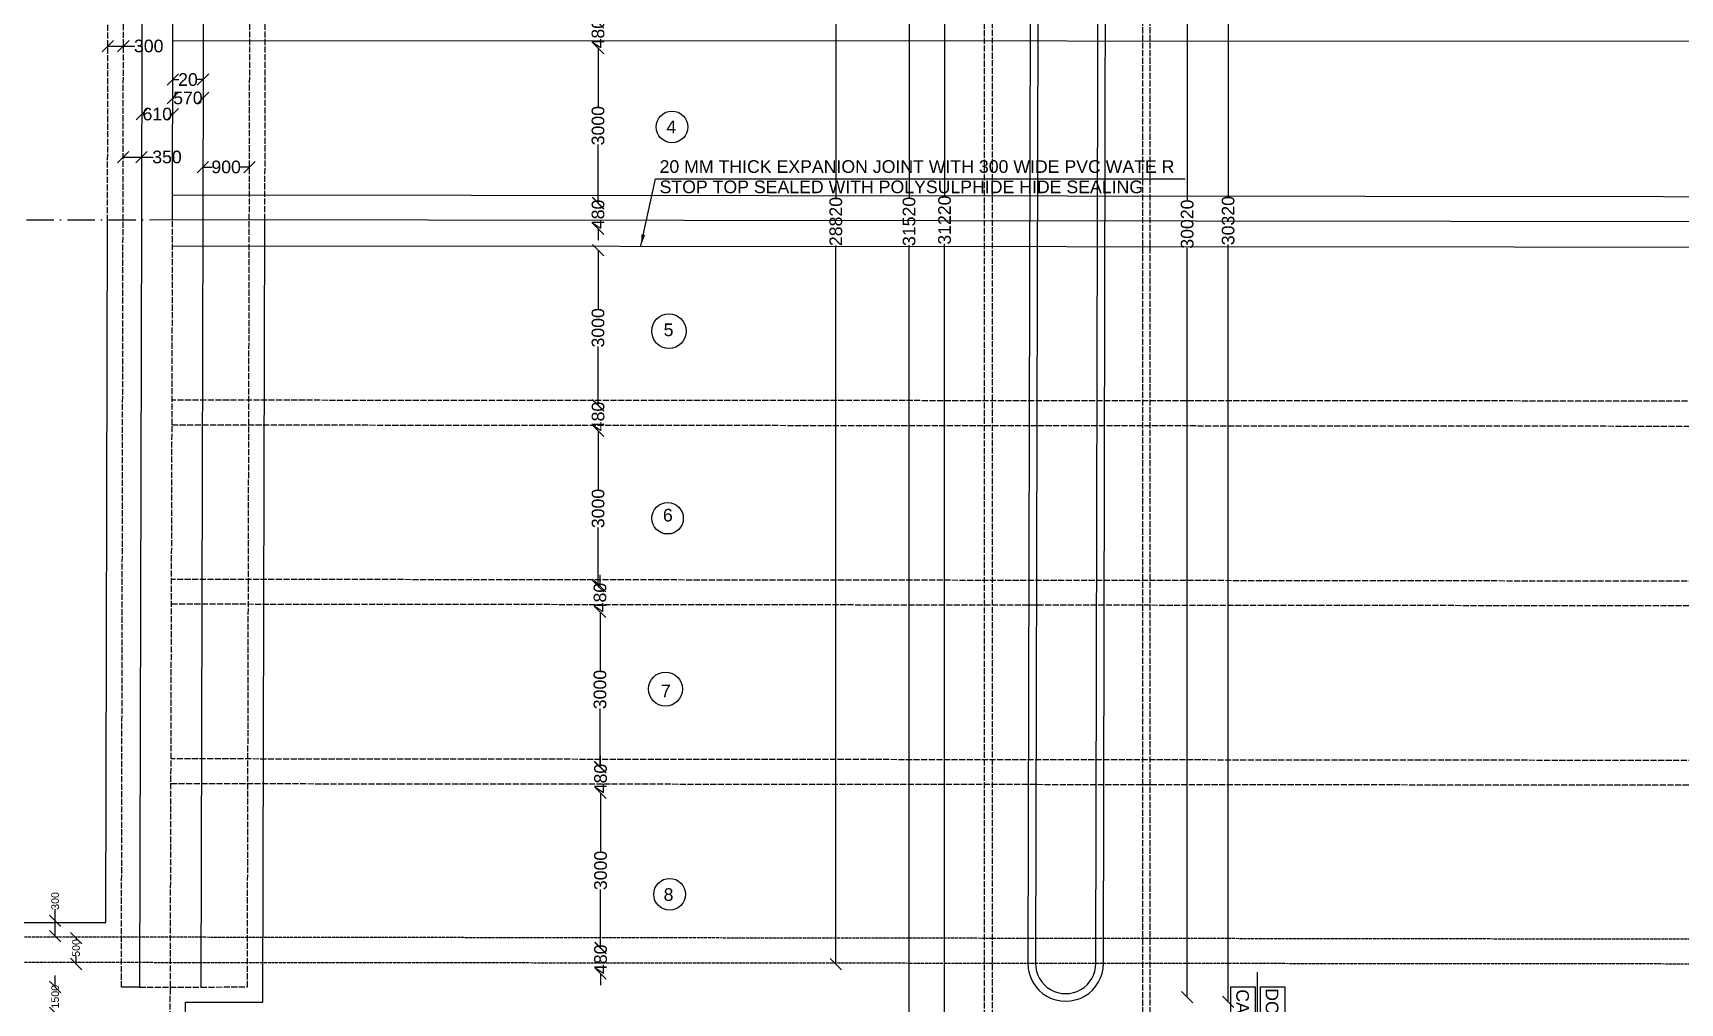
# Model space of a CAD drawing. Header units: feet. Extents: x 5124 to 2925857, y 2311 to 44697474.
# Drawn here: x 2837952 to 2870477, y 44628999 to 44648156 of the extents above; entities that cross this region are included whole.
import ezdxf

# ---------------------------------------------------------------- set-up
doc = ezdxf.new("R2010")
doc.units = ezdxf.units.FT
doc.header["$MEASUREMENT"] = 0
doc.linetypes.add('ACAD_ISO02W100', pattern=[15, 12, -3])
doc.linetypes.add('ACAD_ISO10W100', pattern=[18, 12, -3, 0, -3])
doc.layers.add('DRAWING', color=2, linetype='Continuous')
doc.layers.add('TEXT', color=7, linetype='Continuous')
doc.styles.add('Annotative', font='arial.ttf')
doc.styles.get("Standard").update_dxf_attribs({"font": 'arial.ttf', "height": 250})
doc.dimstyles.get("Standard").update_dxf_attribs({"dimtxt": 250, "dimasz": 225, "dimexe": 0.18, "dimexo": 0.0625, "dimgap": 0.09, "dimtad": 0, "dimdec": 0, "dimzin": 0, "dimdsep": 46, "dimtxsty": 'Standard', "dimblk": 'OBLIQUE', "dimcen": 0.09, "dimse1": 1, "dimse2": 1, "dimadec": 0, "dimazin": 0, "dimtfac": 1, "dimtdec": 0, "dimtofl": 0, "dimtmove": 0, "dimatfit": 3, "dimfxl": 1, "dimtolj": 1, "dimtzin": 0, "dimarcsym": 0})

# ---------------------------------------------------------------- blocks, each defined once
blk = doc.blocks.new('_Oblique')
at = {"color": 0, "linetype": 'ByBlock', "lineweight": -2}
blk.add_line((-0.5, -0.5), (0.5, 0.5), dxfattribs=at)
blk = doc.blocks.new('*D53')
at = {"layer": 'Defpoints', "color": 0, "transparency": 16777216}
for p in [(2838391, 44630625), (2838391, 44630625), (2838391, 44630322)]:
    blk.add_point(p, dxfattribs=at)
at = {"layer": 'TEXT', "color": 0, "lineweight": -2, "transparency": 16777216}
for p, q in [((2838391, 44630625), (2838391, 44630850)), ((2838391, 44630322), (2838391, 44630625))]:
    blk.add_line(p, q, dxfattribs=at)
at = {"layer": 'TEXT', "color": 0, "lineweight": -2, "transparency": 16777216, "xscale": 225, "yscale": 225, "zscale": 225}
for p, rotation in [((2838391, 44630625), 90), ((2838391, 44630322), 270)]:
    blk.add_blockref('_Oblique', p, dxfattribs=dict(at, rotation=rotation))
at = {"layer": 'TEXT', "color": 0, "transparency": 16777216, "insert": (2838391, 44631015), "char_height": 150, "attachment_point": 5, "rotation": 90, "style": 'Annotative'}
blk.add_mtext('\\A1;300', dxfattribs=at)
blk = doc.blocks.new('*D54')
at = {"layer": 'Defpoints', "color": 0, "transparency": 16777216}
for p in [(2838805, 44630279), (2838805, 44629770), (2838805, 44629770)]:
    blk.add_point(p, dxfattribs=at)
at = {"layer": 'TEXT', "color": 0, "lineweight": -2, "transparency": 16777216}
for p, q in [((2838805, 44630279), (2838805, 44630253)), ((2838805, 44629770), (2838805, 44629922))]:
    blk.add_line(p, q, dxfattribs=at)
at = {"layer": 'TEXT', "color": 0, "lineweight": -2, "transparency": 16777216, "xscale": 225, "yscale": 225, "zscale": 225}
for p, rotation in [((2838805, 44630279), 90), ((2838805, 44629770), 270)]:
    blk.add_blockref('_Oblique', p, dxfattribs=dict(at, rotation=rotation))
at = {"layer": 'TEXT', "color": 0, "transparency": 16777216, "insert": (2838805, 44630087), "char_height": 150, "attachment_point": 5, "rotation": 90, "style": 'Annotative'}
blk.add_mtext('\\A1;500', dxfattribs=at)
blk = doc.blocks.new('*D55')
at = {"layer": 'Defpoints', "color": 0, "transparency": 16777216}
for p in [(2838392, 44629316), (2838391, 44628806), (2838391, 44628806)]:
    blk.add_point(p, dxfattribs=at)
at = {"layer": 'TEXT', "color": 0, "lineweight": -2, "transparency": 16777216}
for p, q in [((2838391, 44629316), (2838391, 44629541)), ((2838391, 44628806), (2838391, 44628581))]:
    blk.add_line(p, q, dxfattribs=at)
at = {"layer": 'TEXT', "color": 0, "lineweight": -2, "transparency": 16777216, "xscale": 225, "yscale": 225, "zscale": 225}
for p, rotation in [((2838391, 44629316), 270), ((2838391, 44628806), 90)]:
    blk.add_blockref('_Oblique', p, dxfattribs=dict(at, rotation=rotation))
at = {"layer": 'TEXT', "color": 0, "transparency": 16777216, "insert": (2838391, 44629124), "char_height": 150, "attachment_point": 5, "rotation": 90, "style": 'Annotative'}
blk.add_mtext('\\A1;1500', dxfattribs=at)
blk = doc.blocks.new('*D66')
at = {"layer": 'Defpoints', "color": 0, "transparency": 16777216}
for p in [(2849054, 44648366), (2849053, 44647858), (2849111, 44647858)]:
    blk.add_point(p, dxfattribs=at)
at = {"layer": 'TEXT', "color": 0, "lineweight": -2, "transparency": 16777216}
for p, q in [((2849111, 44648366), (2849111, 44648591)), ((2849111, 44647858), (2849111, 44647633))]:
    blk.add_line(p, q, dxfattribs=at)
at = {"layer": 'TEXT', "color": 0, "lineweight": -2, "transparency": 16777216, "xscale": 225, "yscale": 225, "zscale": 225}
for p, rotation in [((2849111, 44648366), 270), ((2849111, 44647858), 90)]:
    blk.add_blockref('_Oblique', p, dxfattribs=dict(at, rotation=rotation))
at = {"layer": 'TEXT', "color": 0, "transparency": 16777216, "insert": (2849111, 44648141), "char_height": 250, "attachment_point": 5, "rotation": 90}
blk.add_mtext('\\A1;480', dxfattribs=at)
blk = doc.blocks.new('*D67')
at = {"layer": 'Defpoints', "color": 0, "transparency": 16777216}
for p in [(2849111, 44647858), (2849111, 44644791), (2849112, 44644791)]:
    blk.add_point(p, dxfattribs=at)
at = {"layer": 'TEXT', "color": 0, "lineweight": -2, "transparency": 16777216}
for p, q in [((2849111, 44647858), (2849111, 44646697)), ((2849111, 44644791), (2849111, 44645952))]:
    blk.add_line(p, q, dxfattribs=at)
at = {"layer": 'TEXT', "color": 0, "lineweight": -2, "transparency": 16777216, "xscale": 225, "yscale": 225, "zscale": 225}
for p, rotation in [((2849111, 44647858), 90), ((2849111, 44644791), 270)]:
    blk.add_blockref('_Oblique', p, dxfattribs=dict(at, rotation=rotation))
at = {"layer": 'TEXT', "color": 0, "transparency": 16777216, "insert": (2849111, 44646325), "char_height": 250, "attachment_point": 5, "rotation": 90}
blk.add_mtext('\\A1;3000', dxfattribs=at)
blk = doc.blocks.new('*D68')
at = {"layer": 'Defpoints', "color": 0, "transparency": 16777216}
for p in [(2849111, 44643867), (2849111, 44640800), (2849112, 44640800)]:
    blk.add_point(p, dxfattribs=at)
at = {"layer": 'TEXT', "color": 0, "lineweight": -2, "transparency": 16777216}
for p, q in [((2849111, 44643867), (2849111, 44642706)), ((2849111, 44640800), (2849111, 44641961))]:
    blk.add_line(p, q, dxfattribs=at)
at = {"layer": 'TEXT', "color": 0, "lineweight": -2, "transparency": 16777216, "xscale": 225, "yscale": 225, "zscale": 225}
for p, rotation in [((2849111, 44643867), 90), ((2849111, 44640800), 270)]:
    blk.add_blockref('_Oblique', p, dxfattribs=dict(at, rotation=rotation))
at = {"layer": 'TEXT', "color": 0, "transparency": 16777216, "insert": (2849111, 44642333), "char_height": 250, "attachment_point": 5, "rotation": 90}
blk.add_mtext('\\A1;3000', dxfattribs=at)
blk = doc.blocks.new('*D69')
at = {"layer": 'Defpoints', "color": 0, "transparency": 16777216}
for p in [(2849054, 44644798), (2849053, 44644290), (2849111, 44644290)]:
    blk.add_point(p, dxfattribs=at)
at = {"layer": 'TEXT', "color": 0, "lineweight": -2, "transparency": 16777216}
for p, q in [((2849111, 44644798), (2849111, 44645023)), ((2849111, 44644290), (2849111, 44644065))]:
    blk.add_line(p, q, dxfattribs=at)
at = {"layer": 'TEXT', "color": 0, "lineweight": -2, "transparency": 16777216, "xscale": 225, "yscale": 225, "zscale": 225}
for p, rotation in [((2849111, 44644798), 270), ((2849111, 44644290), 90)]:
    blk.add_blockref('_Oblique', p, dxfattribs=dict(at, rotation=rotation))
at = {"layer": 'TEXT', "color": 0, "transparency": 16777216, "insert": (2849111, 44644573), "char_height": 250, "attachment_point": 5, "rotation": 90}
blk.add_mtext('\\A1;480', dxfattribs=at)
blk = doc.blocks.new('*D70')
at = {"layer": 'Defpoints', "color": 0, "transparency": 16777216}
for p in [(2853781, 44659096), (2853807, 44659096), (2853781, 44629767)]:
    blk.add_point(p, dxfattribs=at)
at = {"layer": 'TEXT', "color": 0, "lineweight": -2, "transparency": 16777216}
for p, q in [((2853807, 44659096), (2853807, 44644904)), ((2853807, 44629767), (2853807, 44643959))]:
    blk.add_line(p, q, dxfattribs=at)
at = {"layer": 'TEXT', "color": 0, "lineweight": -2, "transparency": 16777216, "xscale": 225, "yscale": 225, "zscale": 225}
for p, rotation in [((2853807, 44659096), 90), ((2853807, 44629767), 270)]:
    blk.add_blockref('_Oblique', p, dxfattribs=dict(at, rotation=rotation))
at = {"layer": 'TEXT', "color": 0, "transparency": 16777216, "insert": (2853807, 44644432), "char_height": 250, "attachment_point": 5, "rotation": 90}
blk.add_mtext('\\A1;28820', dxfattribs=at)
blk = doc.blocks.new('*D71')
at = {"layer": 'Defpoints', "color": 0, "transparency": 16777216}
for p in [(2855397, 44660409), (2855253, 44628458), (2855397, 44628458)]:
    blk.add_point(p, dxfattribs=at)
at = {"layer": 'TEXT', "color": 0, "lineweight": -2, "transparency": 16777216}
for p, q in [((2855253, 44660409), (2855253, 44644904)), ((2855253, 44628458), (2855253, 44643964))]:
    blk.add_line(p, q, dxfattribs=at)
at = {"layer": 'TEXT', "color": 0, "lineweight": -2, "transparency": 16777216, "xscale": 225, "yscale": 225, "zscale": 225}
for p, rotation in [((2855253, 44660409), 90), ((2855253, 44628458), 270)]:
    blk.add_blockref('_Oblique', p, dxfattribs=dict(at, rotation=rotation))
at = {"layer": 'TEXT', "color": 0, "transparency": 16777216, "insert": (2855253, 44644434), "char_height": 250, "attachment_point": 5, "rotation": 90}
blk.add_mtext('\\A1;31520', dxfattribs=at)
blk = doc.blocks.new('*D72')
at = {"layer": 'Defpoints', "color": 0, "transparency": 16777216}
for p in [(2856044, 44660274), (2855954, 44628646), (2856044, 44628646)]:
    blk.add_point(p, dxfattribs=at)
at = {"layer": 'TEXT', "color": 0, "lineweight": -2, "transparency": 16777216}
for p, q in [((2855954, 44660274), (2855954, 44644930)), ((2855954, 44628646), (2855954, 44643990))]:
    blk.add_line(p, q, dxfattribs=at)
at = {"layer": 'TEXT', "color": 0, "lineweight": -2, "transparency": 16777216, "xscale": 225, "yscale": 225, "zscale": 225}
for p, rotation in [((2855954, 44660274), 90), ((2855954, 44628646), 270)]:
    blk.add_blockref('_Oblique', p, dxfattribs=dict(at, rotation=rotation))
at = {"layer": 'TEXT', "color": 0, "transparency": 16777216, "insert": (2855954, 44644460), "char_height": 250, "attachment_point": 5, "rotation": 90}
blk.add_mtext('\\A1;31220', dxfattribs=at)
blk = doc.blocks.new('*D75')
at = {"layer": 'Defpoints', "color": 0, "transparency": 16777216}
for p in [(2860452, 44659646), (2860452, 44629115), (2860745, 44629115)]:
    blk.add_point(p, dxfattribs=at)
at = {"layer": 'TEXT', "color": 0, "lineweight": -2, "transparency": 16777216}
for p, q in [((2860745, 44659646), (2860745, 44644851)), ((2860745, 44629115), (2860745, 44643911))]:
    blk.add_line(p, q, dxfattribs=at)
at = {"layer": 'TEXT', "color": 0, "lineweight": -2, "transparency": 16777216, "xscale": 225, "yscale": 225, "zscale": 225}
for p, rotation in [((2860745, 44659646), 90), ((2860745, 44629115), 270)]:
    blk.add_blockref('_Oblique', p, dxfattribs=dict(at, rotation=rotation))
at = {"layer": 'TEXT', "color": 0, "transparency": 16777216, "insert": (2860745, 44644381), "char_height": 250, "attachment_point": 5, "rotation": 90}
blk.add_mtext('\\A1;30020', dxfattribs=at)
blk = doc.blocks.new('*D76')
at = {"layer": 'Defpoints', "color": 0, "transparency": 16777216}
for p in [(2861046, 44659875), (2861046, 44629024), (2861553, 44629024)]:
    blk.add_point(p, dxfattribs=at)
at = {"layer": 'TEXT', "color": 0, "lineweight": -2, "transparency": 16777216}
for p, q in [((2861553, 44659875), (2861553, 44644920)), ((2861553, 44629024), (2861553, 44643980))]:
    blk.add_line(p, q, dxfattribs=at)
at = {"layer": 'TEXT', "color": 0, "lineweight": -2, "transparency": 16777216, "xscale": 225, "yscale": 225, "zscale": 225}
for p, rotation in [((2861553, 44659875), 90), ((2861553, 44629024), 270)]:
    blk.add_blockref('_Oblique', p, dxfattribs=dict(at, rotation=rotation))
at = {"layer": 'TEXT', "color": 0, "transparency": 16777216, "insert": (2861553, 44644450), "char_height": 250, "attachment_point": 5, "rotation": 90}
blk.add_mtext('\\A1;30320', dxfattribs=at)
blk = doc.blocks.new('*D103')
at = {"layer": 'Defpoints', "color": 0, "transparency": 16777216}
for p in [(2849055, 44640807), (2849054, 44640299), (2849112, 44640299)]:
    blk.add_point(p, dxfattribs=at)
at = {"layer": 'TEXT', "color": 0, "lineweight": -2, "transparency": 16777216}
for p, q in [((2849112, 44640807), (2849112, 44641032)), ((2849112, 44640299), (2849112, 44640074))]:
    blk.add_line(p, q, dxfattribs=at)
at = {"layer": 'TEXT', "color": 0, "lineweight": -2, "transparency": 16777216, "xscale": 225, "yscale": 225, "zscale": 225}
for p, rotation in [((2849112, 44640807), 270), ((2849112, 44640299), 90)]:
    blk.add_blockref('_Oblique', p, dxfattribs=dict(at, rotation=rotation))
at = {"layer": 'TEXT', "color": 0, "transparency": 16777216, "insert": (2849112, 44640582), "char_height": 250, "attachment_point": 5, "rotation": 90}
blk.add_mtext('\\A1;480', dxfattribs=at)
blk = doc.blocks.new('*D104')
at = {"layer": 'Defpoints', "color": 0, "transparency": 16777216}
for p in [(2849112, 44640298), (2849112, 44637232), (2849113, 44637232)]:
    blk.add_point(p, dxfattribs=at)
at = {"layer": 'TEXT', "color": 0, "lineweight": -2, "transparency": 16777216}
for p, q in [((2849112, 44640298), (2849112, 44639138)), ((2849112, 44637232), (2849112, 44638392))]:
    blk.add_line(p, q, dxfattribs=at)
at = {"layer": 'TEXT', "color": 0, "lineweight": -2, "transparency": 16777216, "xscale": 225, "yscale": 225, "zscale": 225}
for p, rotation in [((2849112, 44640298), 90), ((2849112, 44637232), 270)]:
    blk.add_blockref('_Oblique', p, dxfattribs=dict(at, rotation=rotation))
at = {"layer": 'TEXT', "color": 0, "transparency": 16777216, "insert": (2849112, 44638765), "char_height": 250, "attachment_point": 5, "rotation": 90}
blk.add_mtext('\\A1;3000', dxfattribs=at)
blk = doc.blocks.new('*D105')
at = {"layer": 'Defpoints', "color": 0, "transparency": 16777216}
for p in [(2849093, 44637232), (2849093, 44636723), (2849150, 44636723)]:
    blk.add_point(p, dxfattribs=at)
at = {"layer": 'TEXT', "color": 0, "lineweight": -2, "transparency": 16777216}
for p, q in [((2849150, 44637232), (2849150, 44637457)), ((2849150, 44636723), (2849150, 44636498))]:
    blk.add_line(p, q, dxfattribs=at)
at = {"layer": 'TEXT', "color": 0, "lineweight": -2, "transparency": 16777216, "xscale": 225, "yscale": 225, "zscale": 225}
for p, rotation in [((2849150, 44637232), 270), ((2849150, 44636723), 90)]:
    blk.add_blockref('_Oblique', p, dxfattribs=dict(at, rotation=rotation))
at = {"layer": 'TEXT', "color": 0, "transparency": 16777216, "insert": (2849150, 44637007), "char_height": 250, "attachment_point": 5, "rotation": 90}
blk.add_mtext('\\A1;480', dxfattribs=at)
blk = doc.blocks.new('*D106')
at = {"layer": 'Defpoints', "color": 0, "transparency": 16777216}
for p in [(2849150, 44636723), (2849150, 44633656), (2849152, 44633656)]:
    blk.add_point(p, dxfattribs=at)
at = {"layer": 'TEXT', "color": 0, "lineweight": -2, "transparency": 16777216}
for p, q in [((2849150, 44636723), (2849150, 44635563)), ((2849150, 44633656), (2849150, 44634817))]:
    blk.add_line(p, q, dxfattribs=at)
at = {"layer": 'TEXT', "color": 0, "lineweight": -2, "transparency": 16777216, "xscale": 225, "yscale": 225, "zscale": 225}
for p, rotation in [((2849150, 44636723), 90), ((2849150, 44633656), 270)]:
    blk.add_blockref('_Oblique', p, dxfattribs=dict(at, rotation=rotation))
at = {"layer": 'TEXT', "color": 0, "transparency": 16777216, "insert": (2849150, 44635190), "char_height": 250, "attachment_point": 5, "rotation": 90}
blk.add_mtext('\\A1;3000', dxfattribs=at)
blk = doc.blocks.new('*D107')
at = {"layer": 'Defpoints', "color": 0, "transparency": 16777216}
for p in [(2849104, 44633658), (2849104, 44633150), (2849161, 44633150)]:
    blk.add_point(p, dxfattribs=at)
at = {"layer": 'TEXT', "color": 0, "lineweight": -2, "transparency": 16777216}
for p, q in [((2849161, 44633658), (2849161, 44633883)), ((2849161, 44633150), (2849161, 44632925))]:
    blk.add_line(p, q, dxfattribs=at)
at = {"layer": 'TEXT', "color": 0, "lineweight": -2, "transparency": 16777216, "xscale": 225, "yscale": 225, "zscale": 225}
for p, rotation in [((2849161, 44633658), 270), ((2849161, 44633150), 90)]:
    blk.add_blockref('_Oblique', p, dxfattribs=dict(at, rotation=rotation))
at = {"layer": 'TEXT', "color": 0, "transparency": 16777216, "insert": (2849161, 44633433), "char_height": 250, "attachment_point": 5, "rotation": 90}
blk.add_mtext('\\A1;480', dxfattribs=at)
blk = doc.blocks.new('*D108')
at = {"layer": 'Defpoints', "color": 0, "transparency": 16777216}
for p in [(2849161, 44633150), (2849161, 44630083), (2849163, 44630083)]:
    blk.add_point(p, dxfattribs=at)
at = {"layer": 'TEXT', "color": 0, "lineweight": -2, "transparency": 16777216}
for p, q in [((2849161, 44633150), (2849161, 44631989)), ((2849161, 44630083), (2849161, 44631244))]:
    blk.add_line(p, q, dxfattribs=at)
at = {"layer": 'TEXT', "color": 0, "lineweight": -2, "transparency": 16777216, "xscale": 225, "yscale": 225, "zscale": 225}
for p, rotation in [((2849161, 44633150), 90), ((2849161, 44630083), 270)]:
    blk.add_blockref('_Oblique', p, dxfattribs=dict(at, rotation=rotation))
at = {"layer": 'TEXT', "color": 0, "transparency": 16777216, "insert": (2849161, 44631617), "char_height": 250, "attachment_point": 5, "rotation": 90}
blk.add_mtext('\\A1;3000', dxfattribs=at)
blk = doc.blocks.new('*D109')
at = {"layer": 'Defpoints', "color": 0, "transparency": 16777216}
for p in [(2849104, 44630089), (2849104, 44629580), (2849161, 44629580)]:
    blk.add_point(p, dxfattribs=at)
at = {"layer": 'TEXT', "color": 0, "lineweight": -2, "transparency": 16777216}
for p, q in [((2849161, 44630089), (2849161, 44630314)), ((2849161, 44629580), (2849161, 44629355))]:
    blk.add_line(p, q, dxfattribs=at)
at = {"layer": 'TEXT', "color": 0, "lineweight": -2, "transparency": 16777216, "xscale": 225, "yscale": 225, "zscale": 225}
for p, rotation in [((2849161, 44630089), 270), ((2849161, 44629580), 90)]:
    blk.add_blockref('_Oblique', p, dxfattribs=dict(at, rotation=rotation))
at = {"layer": 'TEXT', "color": 0, "transparency": 16777216, "insert": (2849161, 44629864), "char_height": 250, "attachment_point": 5, "rotation": 90}
blk.add_mtext('\\A1;480', dxfattribs=at)
blk = doc.blocks.new('*D169')
at = {"layer": 'Defpoints', "color": 0, "transparency": 16777216}
for p in [(2839737, 44647897), (2839431, 44647236), (2839737, 44647235)]:
    blk.add_point(p, dxfattribs=at)
at = {"layer": 'TEXT', "color": 0, "lineweight": -2, "transparency": 16777216}
for p, q in [((2839431, 44647897), (2839737, 44647897)), ((2839737, 44647897), (2839962, 44647897))]:
    blk.add_line(p, q, dxfattribs=at)
at = {"layer": 'TEXT', "color": 0, "lineweight": -2, "transparency": 16777216, "xscale": 225, "yscale": 225, "zscale": 225, "rotation": 180}
blk.add_blockref('_Oblique', (2839431, 44647897), dxfattribs=at)
at = {"layer": 'TEXT', "color": 0, "lineweight": -2, "transparency": 16777216, "xscale": 225, "yscale": 225, "zscale": 225}
blk.add_blockref('_Oblique', (2839737, 44647897), dxfattribs=at)
at = {"layer": 'TEXT', "color": 0, "transparency": 16777216, "insert": (2840238, 44647897), "char_height": 250, "attachment_point": 5}
blk.add_mtext('\\A1;300', dxfattribs=at)
blk = doc.blocks.new('*D170')
at = {"layer": 'Defpoints', "color": 0, "transparency": 16777216}
for p in [(2840715, 44647235), (2841310, 44647234), (2841310, 44647234)]:
    blk.add_point(p, dxfattribs=at)
at = {"layer": 'TEXT', "color": 0, "lineweight": -2, "transparency": 16777216}
for p, q in [((2840715, 44647234), (2840832, 44647234)), ((2841310, 44647234), (2841194, 44647234))]:
    blk.add_line(p, q, dxfattribs=at)
at = {"layer": 'TEXT', "color": 0, "lineweight": -2, "transparency": 16777216, "xscale": 225, "yscale": 225, "zscale": 225, "rotation": 180}
blk.add_blockref('_Oblique', (2840715, 44647234), dxfattribs=at)
at = {"layer": 'TEXT', "color": 0, "lineweight": -2, "transparency": 16777216, "xscale": 225, "yscale": 225, "zscale": 225}
blk.add_blockref('_Oblique', (2841310, 44647234), dxfattribs=at)
at = {"layer": 'TEXT', "color": 0, "transparency": 16777216, "insert": (2841013, 44647234), "char_height": 250, "attachment_point": 5}
blk.add_mtext('\\A1;20', dxfattribs=at)
blk = doc.blocks.new('*D171')
at = {"layer": 'Defpoints', "color": 0, "transparency": 16777216}
for p in [(2840100, 44646554), (2840714, 44646553), (2840714, 44646553)]:
    blk.add_point(p, dxfattribs=at)
at = {"layer": 'TEXT', "color": 0, "lineweight": -2, "transparency": 16777216}
for p, q in [((2840100, 44646553), (2840130, 44646553)), ((2840714, 44646553), (2840683, 44646553))]:
    blk.add_line(p, q, dxfattribs=at)
at = {"layer": 'TEXT', "color": 0, "lineweight": -2, "transparency": 16777216, "xscale": 225, "yscale": 225, "zscale": 225, "rotation": 180}
blk.add_blockref('_Oblique', (2840100, 44646553), dxfattribs=at)
at = {"layer": 'TEXT', "color": 0, "lineweight": -2, "transparency": 16777216, "xscale": 225, "yscale": 225, "zscale": 225}
blk.add_blockref('_Oblique', (2840714, 44646553), dxfattribs=at)
at = {"layer": 'TEXT', "color": 0, "transparency": 16777216, "insert": (2840407, 44646553), "char_height": 250, "attachment_point": 5}
blk.add_mtext('\\A1;610', dxfattribs=at)
blk = doc.blocks.new('*D172')
at = {"layer": 'Defpoints', "color": 0, "transparency": 16777216}
for p in [(2840715, 44646872), (2841310, 44646871), (2841310, 44646871)]:
    blk.add_point(p, dxfattribs=at)
at = {"layer": 'TEXT', "color": 0, "lineweight": -2, "transparency": 16777216}
for p, q in [((2840715, 44646871), (2840736, 44646871)), ((2841310, 44646871), (2841288, 44646871))]:
    blk.add_line(p, q, dxfattribs=at)
at = {"layer": 'TEXT', "color": 0, "lineweight": -2, "transparency": 16777216, "xscale": 225, "yscale": 225, "zscale": 225, "rotation": 180}
blk.add_blockref('_Oblique', (2840715, 44646871), dxfattribs=at)
at = {"layer": 'TEXT', "color": 0, "lineweight": -2, "transparency": 16777216, "xscale": 225, "yscale": 225, "zscale": 225}
blk.add_blockref('_Oblique', (2841310, 44646871), dxfattribs=at)
at = {"layer": 'TEXT', "color": 0, "transparency": 16777216, "insert": (2841012, 44646871), "char_height": 250, "attachment_point": 5}
blk.add_mtext('\\A1;570', dxfattribs=at)
blk = doc.blocks.new('*D173')
at = {"layer": 'Defpoints', "color": 0, "transparency": 16777216}
for p in [(2839734, 44645706), (2840098, 44645705), (2840098, 44645705)]:
    blk.add_point(p, dxfattribs=at)
at = {"layer": 'TEXT', "color": 0, "lineweight": -2, "transparency": 16777216}
for p, q in [((2839734, 44645705), (2840098, 44645705)), ((2840098, 44645705), (2840323, 44645705))]:
    blk.add_line(p, q, dxfattribs=at)
at = {"layer": 'TEXT', "color": 0, "lineweight": -2, "transparency": 16777216, "xscale": 225, "yscale": 225, "zscale": 225, "rotation": 180}
blk.add_blockref('_Oblique', (2839734, 44645705), dxfattribs=at)
at = {"layer": 'TEXT', "color": 0, "lineweight": -2, "transparency": 16777216, "xscale": 225, "yscale": 225, "zscale": 225}
blk.add_blockref('_Oblique', (2840098, 44645705), dxfattribs=at)
at = {"layer": 'TEXT', "color": 0, "transparency": 16777216, "insert": (2840599, 44645705), "char_height": 250, "attachment_point": 5}
blk.add_mtext('\\A1;350', dxfattribs=at)
blk = doc.blocks.new('*D174')
at = {"layer": 'Defpoints', "color": 0, "transparency": 16777216}
for p in [(2841307, 44645510), (2842227, 44645508), (2842227, 44645508)]:
    blk.add_point(p, dxfattribs=at)
at = {"layer": 'TEXT', "color": 0, "lineweight": -2, "transparency": 16777216}
for p, q in [((2841307, 44645508), (2841491, 44645508)), ((2842227, 44645508), (2842043, 44645508))]:
    blk.add_line(p, q, dxfattribs=at)
at = {"layer": 'TEXT', "color": 0, "lineweight": -2, "transparency": 16777216, "xscale": 225, "yscale": 225, "zscale": 225, "rotation": 180}
blk.add_blockref('_Oblique', (2841307, 44645508), dxfattribs=at)
at = {"layer": 'TEXT', "color": 0, "lineweight": -2, "transparency": 16777216, "xscale": 225, "yscale": 225, "zscale": 225}
blk.add_blockref('_Oblique', (2842227, 44645508), dxfattribs=at)
at = {"layer": 'TEXT', "color": 0, "transparency": 16777216, "insert": (2841767, 44645508), "char_height": 250, "attachment_point": 5}
blk.add_mtext('\\A1;900', dxfattribs=at)

msp = doc.modelspace()

# ---------------------------------------------------------------- linework, layer by layer
at = {"layer": 'DRAWING', "color": 0}
for points in [[(2841366.1, 44673244.3), (2841304.4, 44644468.1)], [(2840125.2, 44659582.8), (2840095.6, 44644467.6)], [(2840710.8, 44644468.8), (2840735, 44659585.7)], [(2876038.5, 44647987.1), (2840716.5, 44648002.9)], [(2840711.6, 44644960.8), (2876031.6, 44644919.7)], [(2828347, 44622018.9), (2831000.1, 44622018.9), (2831000.1, 44625840.2), (2835390.9, 44627889.9), (2835390.9, 44628170.6), (2836798.5, 44628170.6), (2836798.5, 44627956.5), (2840964.8, 44627956.5), (2840964.8, 44629017.6), (2842493.1, 44629017.6), (2842532.3, 44644466.6)], [(2828347, 44622018.9), (2828347, 44627533.2), (2834775.2, 44630504.6), (2834775.2, 44631495.2), (2837304.9, 44631495.2), (2837304.9, 44630586.6), (2839391.7, 44630586.6), (2839424.8, 44644445.9)], [(2840095.6, 44644467.6), (2840058.4, 44629311.3), (2839699.6, 44629312)], [(2840710.8, 44644468.8), (2876047.9, 44644426.1)], [(2841304.4, 44644468.1), (2841268.6, 44629315.2)], [(2840709.3, 44643953.2), (2876029.6, 44643926.4)]]:
    msp.add_lwpolyline(points, dxfattribs=at)
at = {"layer": 'DRAWING', "color": 0, "linetype": 'ACAD_ISO02W100', "ltscale": 10}
for points in [[(2839424.8, 44644445.9), (2839455.3, 44658277.2), (2837381.2, 44658277.2), (2837381.2, 44657341.8), (2834850.3, 44657341.8), (2834850.3, 44658384.6), (2828437.8, 44661391.6), (2828437.8, 44667197.5), (2831096.5, 44667197.5), (2831096.5, 44663061.2), (2835461.8, 44661041.4), (2835461.8, 44660730.4), (2836873.6, 44660730.4), (2836873.6, 44660930.2), (2838432.4, 44660930.2)], [(2842532.3, 44644466.6), (2842563.9, 44659895.9), (2841038.7, 44659895.9), (2841039.4, 44660928.5)], [(2839699.6, 44629310.3), (2839762.6, 44659582.8), (2840125.2, 44659582.8)], [(2840058.4, 44629311.3), (2841268.6, 44629315.2), (2842186.7, 44629317.2), (2842262.5, 44659588.7), (2841344.9, 44659588.7)], [(2837057.1, 44644461.9), (2837006, 44628270.4), (2840662.4, 44628270.4), (2840710.8, 44644468.8)], [(2876024.2, 44640883), (2840700.2, 44640902.7)], [(2840698.7, 44640417.1), (2876023.3, 44640388.6)], [(2876017.8, 44637322.3), (2840689.6, 44637365.3)], [(2840688.1, 44636880.9), (2876017, 44636841.9)], [(2876011.5, 44633783.1), (2840679, 44633820.1)], [(2840677.5, 44633333.8), (2876010.6, 44633301.4)]]:
    msp.add_lwpolyline(points, dxfattribs=at)
for points in [[(2856744.5, 44660418), (2860007.6, 44660418), (2860007.6, 44628438.9), (2856744.5, 44628438.9)], [(2859859.7, 44628597.9), (2856901.7, 44628597.9), (2856901.7, 44660267.2), (2859859.7, 44660267.2)]]:
    msp.add_lwpolyline(points, close=True, dxfattribs=at)
at = {"layer": 'DRAWING', "color": 0}
for points in [[(2857667.1, 44659084.7), (2857600.1, 44629781.2, 1.0014044), (2859089.3, 44629779.9), (2859152, 44659083.8, 1.0015779), (2857667.1, 44659084.7, 0.6133397)], [(2857818.3, 44659084.6), (2857751.3, 44629781.1, 1.0014049), (2858940.9, 44629780), (2859008.8, 44659083.9, 1.0017519), (2857818.3, 44659084.6, 0.8778559)]]:
    msp.add_lwpolyline(points, format="xyb", dxfattribs=at)
at = {"layer": 'DRAWING', "color": 0, "linetype": 'ACAD_ISO10W100', "ltscale": 45}
msp.add_lwpolyline([(2812708.8, 44644416), (2840710.8, 44644468.8)], dxfattribs=at)
at = {"layer": 'DRAWING', "color": 0, "linetype": 'ACAD_ISO02W100', "ltscale": 5}
for points in [[(2828661.6, 44622328.9), (2828661.6, 44627345.9), (2835083.6, 44630311.5), (2884850.1, 44630247), (2894466.6, 44627277.9), (2894466.6, 44623518.4), (2892837.1, 44623518.4), (2892837.1, 44626092.9), (2884809.4, 44628564.8)], [(2893948.4, 44623518.4), (2893948.4, 44626914.5), (2884797.2, 44629757.2), (2835087.1, 44629801.1)]]:
    msp.add_lwpolyline(points, dxfattribs=at)
at = {"layer": 'TEXT', "color": 0}
for points in [[(2861608.1, 44629321.6), (2862088.9, 44629321.6), (2862088.9, 44626547.2), (2861608.1, 44626547.2)], [(2862190.1, 44629321.6), (2862670.8, 44629321.6), (2862670.8, 44626547.2), (2862190.1, 44626547.2)]]:
    msp.add_lwpolyline(points, close=True, dxfattribs=at)
for centre, radius in [((2850569.2, 44646301.3), 312.1), ((2850511.6, 44642267.5), 341.2), ((2850484.3, 44638572.2), 310.5), ((2850441.5, 44635200), 335.7), ((2850523.8, 44631146.9), 314.1)]:
    msp.add_circle(centre, radius, dxfattribs=at)

# ---------------------------------------------------------------- texts
for s, p in [('4', (2850460.1, 44646175.5)), ('20 MM THICK EXPANION JOINT WITH 300 WIDE PVC WATE R', (2850325.9, 44645393)), ('STOP TOP SEALED WITH POLYSULPHIDE HIDE SEALING ', (2850325.9, 44644991.4)), ('5', (2850406.1, 44642168.3)), ('6', (2850392.2, 44638509.3)), ('7', (2850351.9, 44635035.8)), ('8', (2850405.8, 44631016.6))]:
    msp.add_text(s, height=250, dxfattribs=at).set_placement(p)
for s, p in [('CANAL FLOW', (2861713, 44629271)), ('DOWN STREAM', (2862295.1, 44629291.1))]:
    msp.add_text(s, height=250, rotation=270, dxfattribs=at).set_placement(p)

# ---------------------------------------------------------------- dimensions: what is measured, and where the dimension line sits
for base, p1, p2, text, picture, middle in [((2855252.6, 44628457.8), (2855397, 44660409.4), (2855397, 44628457.8), '31520', '*D71', (2855252.6, 44644433.6)), ((2855953.7, 44628645.5), (2856043.9, 44660273.6), (2856043.9, 44628645.5), '31220', '*D72', (2855953.7, 44644459.6)), ((2860744.7, 44629115.4), (2860452.3, 44659646.5), (2860452.3, 44629115.4), '30020', '*D75', (2860744.7, 44644380.9)), ((2853806.8, 44659096), (2853781, 44629767.1), (2853781, 44659096), '28820', '*D70', (2853806.8, 44644431.5)), ((2849110.7, 44644791.1), (2849110.7, 44647858.1), (2849112.3, 44644791.1), '3000', '*D67', (2849110.7, 44646324.6)), ((2849110.7, 44640800), (2849110.7, 44643866.9), (2849112.3, 44640800), '3000', '*D68', (2849110.7, 44642333.4)), ((2849111.8, 44637231.6), (2849111.8, 44640298.5), (2849113.5, 44637231.6), '3000', '*D104', (2849111.8, 44638765)), ((2849150.5, 44633656.2), (2849150.5, 44636723.2), (2849152.1, 44633656.2), '3000', '*D106', (2849150.5, 44635189.7)), ((2849161, 44630083.1), (2849161, 44633150), (2849162.6, 44630083.1), '3000', '*D108', (2849161, 44631616.6))]:
    dim = msp.add_linear_dim(base=base, p1=p1, p2=p2, angle=90, text=text, dimstyle='Standard', dxfattribs=at)
    dim.commit()
    dim.dimension.update_dxf_attribs({"geometry": picture, "text_midpoint": middle})
dim = msp.add_linear_dim(base=(2861552.9, 44629024.4), p1=(2861046.2, 44659874.9), p2=(2861046.2, 44629024.4), angle=90, text='30320', dimstyle='Standard', dxfattribs=at)
dim.commit()
dim.dimension.update_dxf_attribs({"geometry": '*D76', "text_midpoint": (2861552.9, 44644449.7), "dimtype": 160})
for base, p1, p2, text, override, picture, middle in [((2849110.7, 44647858.1), (2849053.5, 44648366.5), (2849053.3, 44647858.1), '480', {"dimtxt": 100}, '*D66', (2849110.7, 44648141.5)), ((2849110.7, 44644289.7), (2849053.5, 44644798), (2849053.3, 44644289.7), '480', {"dimtxt": 100}, '*D69', (2849110.7, 44644573)), ((2849111.8, 44640298.5), (2849054.7, 44640806.9), (2849054.4, 44640298.5), '480', {"dimtxt": 100}, '*D103', (2849111.8, 44640581.9)), ((2849150.5, 44636723.2), (2849093.3, 44637231.6), (2849093.1, 44636723.2), '480', {"dimtxt": 100}, '*D105', (2849150.5, 44637006.6)), ((2849161, 44633150.1), (2849103.8, 44633658.4), (2849103.6, 44633150.1), '480', {"dimtxt": 100}, '*D107', (2849161, 44633433.4)), ((2838804.8, 44629769.8), (2838805.3, 44630279.5), (2838804.8, 44629769.8), '500', {"dimtxt": 150, "dimtxsty": 'Annotative'}, '*D54', (2838804.8, 44630087.4)), ((2849160.9, 44629580.4), (2849103.8, 44630088.7), (2849103.5, 44629580.4), '480', {"dimtxt": 100}, '*D109', (2849160.9, 44629863.7)), ((2838391.3, 44628806.4), (2838391.7, 44629316), (2838391.3, 44628806.4), '1500', {"dimtxt": 150, "dimtxsty": 'Annotative'}, '*D55', (2838391.3, 44629124))]:
    dim = msp.add_linear_dim(base=base, p1=p1, p2=p2, angle=90, text=text, dimstyle='Standard', override=override, dxfattribs=at)
    dim.commit()
    dim.dimension.update_dxf_attribs({"geometry": picture, "text_midpoint": middle, "dimtype": 160})
for base, p1, p2, text, picture, middle in [((2839736.9, 44647896.9), (2839431, 44647235.5), (2839736.9, 44647234.9), '300', '*D169', (2840237.7, 44647896.9)), ((2841310.3, 44647233.8), (2840715.3, 44647235.1), (2841310.3, 44647233.8), '20', '*D170', (2841012.8, 44647233.8)), ((2841309.6, 44646871.1), (2840714.7, 44646872.4), (2841309.6, 44646871.1), '570', '*D172', (2841012.1, 44646871.1)), ((2840714.2, 44646553.3), (2840099.7, 44646554.3), (2840714.2, 44646553.3), '610', '*D171', (2840406.9, 44646553.3)), ((2840098, 44645704.9), (2839733.7, 44645705.6), (2840098, 44645704.9), '350', '*D173', (2840598.8, 44645704.9)), ((2842227.3, 44645507.7), (2841306.6, 44645510), (2842227.3, 44645507.7), '900', '*D174', (2841767, 44645507.7))]:
    dim = msp.add_linear_dim(base=base, p1=p1, p2=p2, text=text, dimstyle='Standard', dxfattribs=at)
    dim.commit()
    dim.dimension.update_dxf_attribs({"geometry": picture, "text_midpoint": middle})
dim = msp.add_linear_dim(base=(2838390.6, 44630624.6), p1=(2838390.6, 44630321.6), p2=(2838390.6, 44630624.6), angle=90, text='300', dimstyle='Standard', override={"dimtxt": 150, "dimtxsty": 'Annotative'}, dxfattribs=at)
dim.commit()
dim.dimension.update_dxf_attribs({"geometry": '*D53', "text_midpoint": (2838390.6, 44631015.1)})

# ---------------------------------------------------------------- leaders
for points in [[(2849957, 44643953.8), (2850247.9, 44645276.7), (2860704.3, 44645276.7)], [(2862131.6, 44626093.3), (2862131.6, 44629609.8)]]:
    msp.add_leader(points, dimstyle='Standard', override={"dimgap": 0.09, "dimtad": 0}, dxfattribs=at)

doc.saveas('drawing.dxf')
